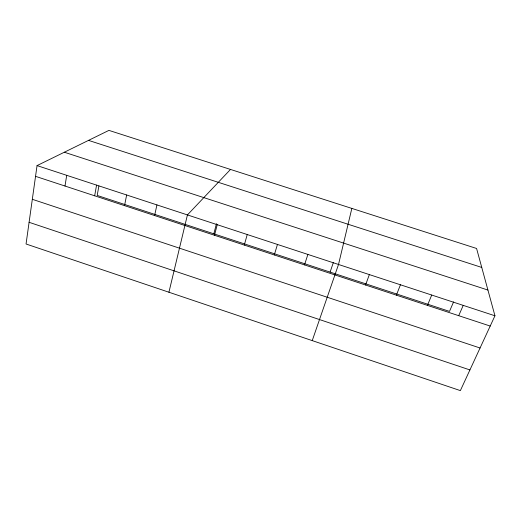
<?xml version="1.0" encoding="UTF-8"?>
<svg xmlns="http://www.w3.org/2000/svg" width="521" height="521" viewBox="0 0 521 521"><rect width="100%" height="100%" fill="white"/><g stroke="black" fill="none" stroke-linecap="round" stroke-linejoin="round"><path stroke-width="0.78" d="M37.05 165.593L26.05 243.997L460.362 390.613L494.95 315.785L476.578 248.471L108.922 130.387L37.05 165.593L494.95 315.785M65.001 186.03L66.708 175.323M94.666 195.798L96.574 185.118M98.899 185.977L97.193 195.434L449.493 311.395L453.576 301.906M124.532 205.632L126.649 194.984M154.607 215.538L156.932 204.916M351.838 208.413L338.52 264.479L312.242 340.61M168.928 292.229L187.43 214.919L230.503 169.442M213.831 233.825L216.456 223.685M214.489 235.258L217.231 224.694M244.29 245.072L247.241 234.535M274.293 254.951L277.459 244.447M304.498 264.902L307.885 254.43M330.093 272.092L333.375 262.486M365.547 285L369.369 274.593M396.383 295.16L400.441 284.785M427.441 305.384L431.72 295.042M458.714 315.68L463.221 305.378M88.524 140.383L481.749 267.436M64.337 152.23L487.93 290.06M35.539 176.332L490.202 326.055M32.322 199.302L480.056 348.002M29.091 222.298L469.916 369.936"/></g></svg>
